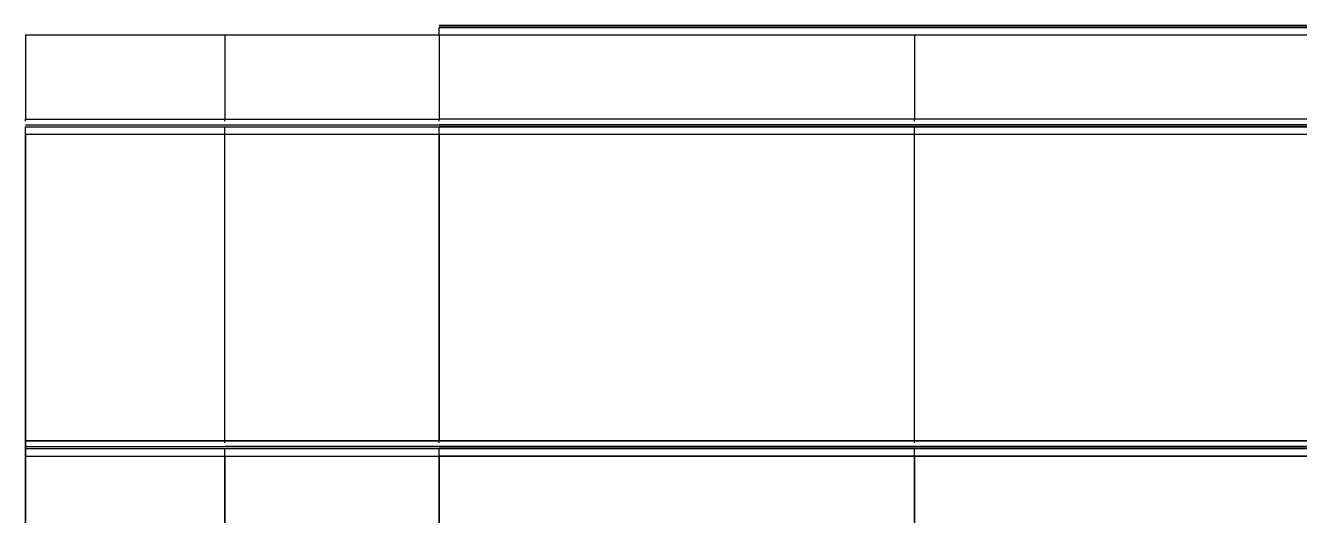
# Model space of a CAD drawing. Header units: metres. Extents: x -754 to -127, y 0 to 641.
# Drawn here: x -754 to -587.8, y 240.2 to 304.3 of the extents above; entities that cross this region are included whole.
import ezdxf

# ---------------------------------------------------------------- set-up
doc = ezdxf.new("R2010")
doc.units = ezdxf.units.M

msp = doc.modelspace()

# ---------------------------------------------------------------- linework, layer by layer
for p, q in [((-127.4, 304.25, -71.83), (-700, 304.25, -505.03)), ((-700, 304.25, -91.02), (-127.4, 304.25, -89.83)), ((-421.5, 303, -992.1), (-754, 303, -586.02)), ((-754, 303, -637.31), (-754, 292, -637.31)), ((-754, 303, -636.81), (-754, 303, -637.31)), ((-754, 303, -635.31), (-754, 292, -635.31)), ((-754, 303, -634.81), (-754, 303, -635.31)), ((-754, 303, -627.31), (-754, 292, -627.31)), ((-754, 303, -626.31), (-754, 303, -627.31)), ((-700, 303, -506.77), (-754, 303, -586.02)), ((-754, 303, -545.81), (-754, 303, -544.81)), ((-754, 303, -544.81), (-754, 292, -544.81)), ((-754, 303, -537.31), (-754, 303, -536.81)), ((-754, 303, -536.81), (-754, 292, -536.81)), ((-754, 303, -535.31), (-754, 303, -534.81)), ((-754, 303, -534.81), (-754, 292, -534.81)), ((-728, 303, -657.76), (-728, 303, -657.26)), ((-728, 303, -657.26), (-728, 292, -657.26)), ((-728, 303, -655.76), (-728, 303, -655.26)), ((-728, 303, -655.26), (-728, 292, -655.26)), ((-728, 303, -516.77), (-728, 292, -516.77)), ((-728, 303, -516.27), (-728, 303, -516.77)), ((-728, 303, -514.77), (-728, 292, -514.77)), ((-728, 303, -514.27), (-728, 303, -514.77)), ((-127.4, 304, -72.27), (-700, 304, -505.3)), ((-700, 304, -503.77), (-700, 304, -503.96)), ((-700, 303, -503.77), (-700, 304, -503.77)), ((-700, 303, -501.77), (-700, 304, -501.77)), ((-700, 303, -494.27), (-700, 304, -494.27)), ((-700, 303, -371.77), (-700, 304, -371.77)), ((-700, 303, -362.27), (-700, 304, -362.27)), ((-700, 303, -239.77), (-700, 304, -239.77)), ((-700, 303, -230.26), (-700, 304, -230.26)), ((-700, 303, -107.77), (-700, 304, -107.77)), ((-700, 303, -100.27), (-700, 304, -100.27)), ((-700, 304, -98.27), (-700, 304, -98.08)), ((-700, 303, -98.27), (-700, 304, -98.27)), ((-700, 304, -91.02), (-127.4, 304, -90.09)), ((-700, 303, -506.77), (-700, 292, -506.77)), ((-700, 303, -505.77), (-700, 303, -506.77)), ((-127.4, 303, -73.02), (-700, 303, -506.77)), ((-700, 303, -503.77), (-700, 303, -503.02)), ((-700, 303, -503.02), (-700, 292, -503.02)), ((-700, 303, -501.77), (-700, 303, -501.02)), ((-700, 303, -501.02), (-700, 292, -501.02)), ((-700, 303, -494.27), (-700, 303, -495.02)), ((-700, 303, -495.02), (-700, 292, -495.02)), ((-700, 303, -371.77), (-700, 303, -371.02)), ((-700, 303, -371.02), (-700, 292, -371.02)), ((-700, 303, -362.27), (-700, 303, -363.02)), ((-700, 303, -363.02), (-700, 292, -363.02)), ((-700, 303, -239.77), (-700, 303, -239.02)), ((-700, 303, -239.02), (-700, 292, -239.02)), ((-700, 303, -230.26), (-700, 303, -231.01)), ((-700, 303, -231.01), (-700, 292, -231.01)), ((-700, 303, -107.77), (-700, 303, -107.02)), ((-700, 303, -107.02), (-700, 292, -107.02)), ((-700, 303, -101.02), (-700, 292, -101.02)), ((-700, 303, -100.27), (-700, 303, -101.02)), ((-700, 303, -99.02), (-700, 292, -99.02)), ((-700, 303, -98.27), (-700, 303, -99.02)), ((-700, 303, -91.02), (-700, 292, -91.02)), ((-127.4, 303, -90.27), (-700, 303, -91.02)), ((-638, 303, -759.72), (-638, 303, -759.22)), ((-638, 303, -759.22), (-638, 292, -759.22)), ((-638, 303, -757.72), (-638, 303, -757.22)), ((-638, 303, -757.22), (-638, 292, -757.22)), ((-638, 303, -666.26), (-638, 303, -665.26)), ((-638, 303, -665.26), (-638, 292, -665.26)), ((-754, 291.73, -636.76), (-754, 292, -637.31)), ((-754, 291.73, -634.76), (-754, 292, -635.31)), ((-754, 291.73, -626.76), (-754, 292, -627.31)), ((-754, 292, -586.02), (-700, 292, -506.77)), ((-754, 291.73, -545.36), (-754, 292, -544.81)), ((-754, 291.73, -537.36), (-754, 292, -536.81)), ((-754, 291.73, -535.36), (-754, 292, -534.81)), ((-754, 291.25, -586.02), (-421.5, 291.25, -1095.59)), ((-754, 291.25, -586.02), (-700, 291.25, -506.33)), ((-754, 291, -586.02), (-421.5, 291, -1095.78)), ((-754, 291, -637.31), (-754, 291, -637.12)), ((-754, 290, -637.31), (-754, 291, -637.31)), ((-754, 291, -635.31), (-754, 291, -635.12)), ((-754, 290, -635.31), (-754, 291, -635.31)), ((-754, 291, -627.31), (-754, 291, -627.12)), ((-754, 290, -627.31), (-754, 291, -627.31)), ((-754, 291, -586.02), (-700, 291, -506.58)), ((-754, 291, -544.81), (-754, 291, -545)), ((-754, 290, -544.81), (-754, 291, -544.81)), ((-754, 291, -536.81), (-754, 291, -537)), ((-754, 290, -536.81), (-754, 291, -536.81)), ((-754, 291, -534.81), (-754, 291, -535)), ((-754, 290, -534.81), (-754, 291, -534.81)), ((-728, 291.73, -657.81), (-728, 292, -657.26)), ((-728, 291.73, -655.81), (-728, 292, -655.26)), ((-728, 291.73, -516.22), (-728, 292, -516.77)), ((-728, 291.73, -514.22), (-728, 292, -514.77)), ((-728, 291, -657.26), (-728, 291, -657.45)), ((-728, 290, -657.26), (-728, 291, -657.26)), ((-728, 291, -655.26), (-728, 291, -655.45)), ((-728, 290, -655.26), (-728, 291, -655.26)), ((-728, 291, -516.77), (-728, 291, -516.58)), ((-728, 290, -516.77), (-728, 291, -516.77)), ((-728, 291, -514.77), (-728, 291, -514.58)), ((-728, 290, -514.77), (-728, 291, -514.77)), ((-700, 291.73, -506.22), (-700, 292, -506.77)), ((-127.4, 292, -72.27), (-700, 292, -506.77)), ((-700, 291.73, -504.32), (-700, 292, -503.77)), ((-700, 291.73, -502.32), (-700, 292, -501.77)), ((-700, 291.73, -493.72), (-700, 292, -494.27)), ((-700, 291.73, -372.32), (-700, 292, -371.77)), ((-700, 291.73, -361.72), (-700, 292, -362.27)), ((-700, 291.73, -240.31), (-700, 292, -239.77)), ((-700, 291.73, -229.72), (-700, 292, -230.26)), ((-700, 291.73, -108.31), (-700, 292, -107.77)), ((-700, 291.73, -99.72), (-700, 292, -100.27)), ((-700, 291.73, -97.72), (-700, 292, -98.27)), ((-127.4, 292, -90.27), (-700, 292, -91.02)), ((-127.4, 291.25, -71.83), (-700, 291.25, -506.33)), ((-700, 290, -506.77), (-700, 291, -506.77)), ((-127.4, 291, -72.08), (-700, 291, -506.77)), ((-700, 291, -503.77), (-700, 291, -503.96)), ((-700, 290, -503.77), (-700, 291, -503.77)), ((-700, 290, -501.77), (-700, 291, -501.77)), ((-700, 290, -494.27), (-700, 291, -494.27)), ((-700, 290, -371.77), (-700, 291, -371.77)), ((-700, 290, -362.27), (-700, 291, -362.27)), ((-700, 290, -239.77), (-700, 291, -239.77)), ((-700, 290, -230.26), (-700, 291, -230.26)), ((-700, 290, -107.77), (-700, 291, -107.77)), ((-700, 290, -100.27), (-700, 291, -100.27)), ((-700, 291, -98.27), (-700, 291, -98.08)), ((-700, 290, -98.27), (-700, 291, -98.27)), ((-638, 291.73, -759.77), (-638, 292, -759.22)), ((-638, 291.73, -757.77), (-638, 292, -757.22)), ((-638, 291.73, -665.81), (-638, 292, -665.26)), ((-638, 290, -759.22), (-638, 291, -759.22)), ((-638, 290, -757.22), (-638, 291, -757.22)), ((-638, 290, -665.26), (-638, 291, -665.26)), ((-421.5, 290, -974.85), (-754, 290, -586.02)), ((-754, 290, -637.31), (-754, 290, -638.06)), ((-754, 250, -638.06), (-754, 290, -638.06)), ((-754, 250, -636.06), (-754, 290, -636.06)), ((-754, 290, -635.31), (-754, 290, -636.06)), ((-754, 290, -627.31), (-754, 290, -628.06)), ((-700, 290, -506.77), (-754, 290, -586.02)), ((-754, 290, -536.81), (-754, 290, -536.06)), ((-754, 250, -536.06), (-754, 290, -536.06)), ((-754, 290, -534.81), (-754, 290, -534.06)), ((-754, 250, -534.06), (-754, 290, -534.06)), ((-754, 290, -628.06), (-754, 250, -628.06)), ((-754, 290, -544.06), (-754, 250, -544.06)), ((-728, 290, -657.26), (-728, 290, -656.51)), ((-728, 250, -656.51), (-728, 290, -656.51)), ((-728, 290, -655.26), (-728, 290, -654.51)), ((-728, 250, -654.51), (-728, 290, -654.51)), ((-728, 290, -516.77), (-728, 290, -517.52)), ((-728, 250, -517.52), (-728, 290, -517.52)), ((-728, 250, -515.52), (-728, 290, -515.52)), ((-728, 290, -514.77), (-728, 290, -515.52)), ((-728, 250, -507.52), (-728, 290, -507.52)), ((-127.4, 290, -73.02), (-700, 290, -506.77)), ((-700, 290, -503.77), (-700, 290, -503.02)), ((-700, 250, -503.02), (-700, 290, -503.02)), ((-700, 290, -501.77), (-700, 290, -501.02)), ((-700, 250, -501.02), (-700, 290, -501.02)), ((-700, 290, -494.27), (-700, 290, -495.02)), ((-700, 250, -495.02), (-700, 290, -495.02)), ((-700, 290, -371.77), (-700, 290, -371.02)), ((-700, 250, -371.02), (-700, 290, -371.02)), ((-700, 290, -362.27), (-700, 290, -363.02)), ((-700, 250, -363.02), (-700, 290, -363.02)), ((-700, 290, -239.77), (-700, 290, -239.02)), ((-700, 250, -239.02), (-700, 290, -239.02)), ((-700, 250, -231.02), (-700, 290, -231.02)), ((-700, 290, -230.26), (-700, 290, -231.01)), ((-700, 290, -107.77), (-700, 290, -107.02)), ((-700, 250, -107.02), (-700, 290, -107.02)), ((-700, 290, -100.27), (-700, 290, -101.02)), ((-700, 250, -101.02), (-700, 290, -101.02)), ((-700, 250, -99.02), (-700, 290, -99.02)), ((-700, 290, -98.27), (-700, 290, -99.02)), ((-127.4, 290, -90.27), (-700, 290, -91.02)), ((-700, 290, -91.02), (-700, 250, -91.02)), ((-638, 250, -758.47), (-638, 290, -758.47)), ((-638, 250, -756.47), (-638, 290, -756.47)), ((-638, 250, -664.51), (-638, 290, -664.51)), ((-754, 275.97, -628.06), (-754, 288, -628.06)), ((-754, 288, -628.06), (-754, 288, -544.06)), ((-700, 252, -493.02), (-700, 288, -493.02)), ((-700, 288, -493.02), (-700, 288, -373.02)), ((-700, 252, -361.02), (-700, 288, -361.02)), ((-700, 288, -361.02), (-700, 288, -241.02)), ((-700, 252, -229.02), (-700, 288, -229.02)), ((-700, 288, -229.02), (-700, 288, -109.02)), ((-754, 276.97, -627.06), (-754, 287, -627.06)), ((-754, 287, -627.06), (-754, 287, -545.06)), ((-700, 253, -492.02), (-700, 287, -492.02)), ((-700, 287, -492.02), (-700, 287, -374.02)), ((-700, 253, -360.02), (-700, 287, -360.02)), ((-700, 287, -360.02), (-700, 287, -242.02)), ((-700, 253, -228.02), (-700, 287, -228.02)), ((-700, 287, -228.02), (-700, 287, -110.02)), ((-700, 285.59, -433.02), (-700, 285.59, -433.6)), ((-700, 285.59, -433.02), (-700, 285.59, -432.43)), ((-700, 285.59, -433.6), (-700, 285.59, -433.67)), ((-700, 285.59, -433.67), (-700, 285.49, -433.77)), ((-700, 285.59, -432.43), (-700, 285.59, -432.36)), ((-700, 285.59, -432.36), (-700, 285.49, -432.27)), ((-700, 285.49, -433.77), (-700, 285.49, -433.77)), ((-700, 285.49, -433.77), (-700, 285.4, -433.67)), ((-700, 285.49, -432.27), (-700, 285.49, -432.27)), ((-700, 285.49, -432.27), (-700, 285.4, -432.36)), ((-700, 285.44, -301.02), (-700, 285.44, -301.6)), ((-700, 285.44, -301.02), (-700, 285.44, -300.44)), ((-700, 285.44, -169.02), (-700, 285.44, -169.6)), ((-700, 285.44, -169.02), (-700, 285.44, -168.44)), ((-700, 285.44, -301.6), (-700, 285.44, -301.67)), ((-700, 285.44, -301.67), (-700, 285.34, -301.77)), ((-700, 285.44, -300.44), (-700, 285.44, -300.36)), ((-700, 285.44, -300.36), (-700, 285.34, -300.27)), ((-700, 285.44, -169.6), (-700, 285.44, -169.67)), ((-700, 285.44, -169.67), (-700, 285.34, -169.77)), ((-700, 285.44, -168.44), (-700, 285.44, -168.36)), ((-700, 285.44, -168.36), (-700, 285.34, -168.27)), ((-700, 285.4, -433.62), (-700, 285.4, -433.67)), ((-700, 285.4, -433.62), (-700, 285.4, -433.02)), ((-700, 285.4, -432.41), (-700, 285.4, -433.02)), ((-700, 285.4, -432.41), (-700, 285.4, -432.36)), ((-700, 285.34, -301.77), (-700, 285.34, -301.77)), ((-700, 285.34, -301.77), (-700, 285.25, -301.67)), ((-700, 285.34, -300.27), (-700, 285.34, -300.27)), ((-700, 285.34, -300.27), (-700, 285.25, -300.36)), ((-700, 285.34, -169.77), (-700, 285.34, -169.77)), ((-700, 285.34, -169.77), (-700, 285.25, -169.67)), ((-700, 285.34, -168.27), (-700, 285.34, -168.27)), ((-700, 285.34, -168.27), (-700, 285.25, -168.36)), ((-700, 285.25, -301.62), (-700, 285.25, -301.67)), ((-700, 285.25, -301.62), (-700, 285.25, -301.02)), ((-700, 285.25, -300.41), (-700, 285.25, -301.02)), ((-700, 285.25, -300.41), (-700, 285.25, -300.36)), ((-700, 285.25, -169.62), (-700, 285.25, -169.67)), ((-700, 285.25, -169.62), (-700, 285.25, -169.02)), ((-700, 285.25, -168.41), (-700, 285.25, -169.02)), ((-700, 285.25, -168.41), (-700, 285.25, -168.36)), ((-700, 284.84, -433.48), (-700, 284.84, -433.02)), ((-700, 284.84, -432.55), (-700, 284.84, -433.02)), ((-700, 284.84, -433.48), (-700, 284.74, -433.58)), ((-700, 284.84, -432.55), (-700, 284.74, -432.45)), ((-700, 284.74, -433.58), (-700, 284.65, -433.58)), ((-700, 284.74, -432.45), (-700, 284.65, -432.45)), ((-700, 284.69, -301.49), (-700, 284.69, -301.02)), ((-700, 284.69, -300.55), (-700, 284.69, -301.02)), ((-700, 284.69, -169.49), (-700, 284.69, -169.02)), ((-700, 284.69, -168.55), (-700, 284.69, -169.02)), ((-700, 284.69, -301.49), (-700, 284.59, -301.58)), ((-700, 284.69, -300.55), (-700, 284.59, -300.45)), ((-700, 284.69, -169.49), (-700, 284.59, -169.58)), ((-700, 284.69, -168.55), (-700, 284.59, -168.45)), ((-700, 284.65, -433.58), (-700, 284.65, -433.02)), ((-700, 284.65, -432.45), (-700, 284.65, -433.02)), ((-700, 284.59, -301.58), (-700, 284.5, -301.58)), ((-700, 284.59, -300.45), (-700, 284.5, -300.45)), ((-700, 284.59, -169.58), (-700, 284.5, -169.58)), ((-700, 284.59, -168.45), (-700, 284.5, -168.45)), ((-700, 284.5, -301.58), (-700, 284.5, -301.02)), ((-700, 284.5, -300.45), (-700, 284.5, -301.02)), ((-700, 284.5, -169.58), (-700, 284.5, -169.02)), ((-700, 284.5, -168.45), (-700, 284.5, -169.02)), ((-700, 283.7, -434.58), (-700, 283.7, -434.52)), ((-700, 283.7, -434.52), (-700, 283.7, -433.02)), ((-700, 283.7, -431.52), (-700, 283.7, -433.02)), ((-700, 283.7, -431.45), (-700, 283.7, -431.52)), ((-700, 283.7, -434.52), (-700, 283.51, -434.52)), ((-700, 283.7, -431.52), (-700, 283.51, -431.52)), ((-700, 283.55, -302.58), (-700, 283.55, -302.52)), ((-700, 283.55, -302.52), (-700, 283.55, -301.02)), ((-700, 283.55, -299.52), (-700, 283.55, -301.02)), ((-700, 283.55, -299.45), (-700, 283.55, -299.52)), ((-700, 283.55, -170.58), (-700, 283.55, -170.52)), ((-700, 283.55, -170.52), (-700, 283.55, -169.02)), ((-700, 283.55, -167.52), (-700, 283.55, -169.02)), ((-700, 283.55, -167.45), (-700, 283.55, -167.52)), ((-700, 283.55, -302.52), (-700, 283.36, -302.52)), ((-700, 283.55, -299.52), (-700, 283.36, -299.52)), ((-700, 283.55, -170.52), (-700, 283.36, -170.52)), ((-700, 283.55, -167.52), (-700, 283.36, -167.52)), ((-700, 283.51, -434.52), (-700, 283.51, -433.02)), ((-700, 283.51, -431.52), (-700, 283.51, -433.02)), ((-700, 283.36, -302.52), (-700, 283.36, -301.02)), ((-700, 283.36, -299.52), (-700, 283.36, -301.02)), ((-700, 283.36, -170.52), (-700, 283.36, -169.02)), ((-700, 283.36, -167.52), (-700, 283.36, -169.02)), ((-700, 282.38, -434.33), (-700, 282.38, -433.02)), ((-700, 282.38, -431.7), (-700, 282.38, -433.02)), ((-700, 282.2, -434.52), (-700, 282.38, -434.52)), ((-700, 282.38, -434.52), (-700, 282.38, -434.33)), ((-700, 282.2, -431.52), (-700, 282.38, -431.52)), ((-700, 282.38, -431.52), (-700, 282.38, -431.7)), ((-700, 282.23, -302.33), (-700, 282.23, -301.02)), ((-700, 282.23, -299.7), (-700, 282.23, -301.02)), ((-700, 282.23, -170.33), (-700, 282.23, -169.02)), ((-700, 282.23, -167.7), (-700, 282.23, -169.02)), ((-700, 282.05, -302.52), (-700, 282.23, -302.52)), ((-700, 282.23, -302.52), (-700, 282.23, -302.33)), ((-700, 282.05, -299.52), (-700, 282.23, -299.52)), ((-700, 282.23, -299.52), (-700, 282.23, -299.7)), ((-700, 282.05, -170.52), (-700, 282.23, -170.52)), ((-700, 282.23, -170.52), (-700, 282.23, -170.33)), ((-700, 282.05, -167.52), (-700, 282.23, -167.52)), ((-700, 282.23, -167.52), (-700, 282.23, -167.7)), ((-700, 282.2, -434.52), (-700, 282.2, -433.02)), ((-700, 282.2, -431.52), (-700, 282.2, -433.02)), ((-700, 282.05, -302.52), (-700, 282.05, -301.02)), ((-700, 282.05, -299.52), (-700, 282.05, -301.02)), ((-700, 282.05, -170.52), (-700, 282.05, -169.02)), ((-700, 282.05, -167.52), (-700, 282.05, -169.02)), ((-754, 276.97, -545.06), (-754, 276.97, -627.06)), ((-700, 276.57, -440.14), (-700, 276.95, -440.14)), ((-700, 276.95, -440.14), (-700, 276.95, -433.02)), ((-700, 276.95, -425.89), (-700, 276.95, -433.02)), ((-700, 276.57, -425.89), (-700, 276.95, -425.89)), ((-700, 276.42, -308.14), (-700, 276.8, -308.14)), ((-700, 276.8, -308.14), (-700, 276.8, -301.02)), ((-700, 276.8, -293.89), (-700, 276.8, -301.02)), ((-700, 276.42, -293.89), (-700, 276.8, -293.89)), ((-700, 276.42, -176.14), (-700, 276.8, -176.14)), ((-700, 276.8, -176.14), (-700, 276.8, -169.02)), ((-700, 276.8, -161.89), (-700, 276.8, -169.02)), ((-700, 276.42, -161.89), (-700, 276.8, -161.89)), ((-700, 276.57, -440.14), (-700, 276.57, -433.02)), ((-700, 276.57, -425.89), (-700, 276.57, -433.02)), ((-700, 276.42, -308.14), (-700, 276.42, -301.02)), ((-700, 276.42, -293.89), (-700, 276.42, -301.02)), ((-700, 276.42, -176.14), (-700, 276.42, -169.02)), ((-700, 276.42, -161.89), (-700, 276.42, -169.02)), ((-754, 275.97, -544.06), (-754, 275.97, -628.06)), ((-700, 275.62, -441.15), (-700, 275.62, -441.08)), ((-700, 275.45, -441.08), (-700, 275.62, -441.08)), ((-700, 275.62, -441.08), (-700, 275.62, -433.02)), ((-700, 275.62, -424.95), (-700, 275.62, -433.02)), ((-700, 275.45, -424.95), (-700, 275.62, -424.95)), ((-700, 275.62, -424.89), (-700, 275.62, -424.95)), ((-700, 275.47, -309.15), (-700, 275.47, -309.08)), ((-700, 275.3, -309.08), (-700, 275.47, -309.08)), ((-700, 275.47, -309.08), (-700, 275.47, -301.02)), ((-700, 275.47, -292.95), (-700, 275.47, -301.02)), ((-700, 275.3, -292.95), (-700, 275.47, -292.95)), ((-700, 275.47, -292.89), (-700, 275.47, -292.95)), ((-700, 275.47, -177.15), (-700, 275.47, -177.08)), ((-700, 275.3, -177.08), (-700, 275.47, -177.08)), ((-700, 275.47, -177.08), (-700, 275.47, -169.02)), ((-700, 275.47, -160.95), (-700, 275.47, -169.02)), ((-700, 275.3, -160.95), (-700, 275.47, -160.95)), ((-700, 275.47, -160.89), (-700, 275.47, -160.95)), ((-700, 275.45, -441.08), (-700, 275.45, -440.33)), ((-700, 275.45, -440.33), (-700, 275.45, -433.02)), ((-700, 275.45, -425.7), (-700, 275.45, -433.02)), ((-700, 275.45, -424.95), (-700, 275.45, -425.7)), ((-700, 275.3, -309.08), (-700, 275.3, -308.33)), ((-700, 275.3, -308.33), (-700, 275.3, -301.02)), ((-700, 275.3, -293.7), (-700, 275.3, -301.02)), ((-700, 275.3, -292.95), (-700, 275.3, -293.7)), ((-700, 275.3, -177.08), (-700, 275.3, -176.33)), ((-700, 275.3, -176.33), (-700, 275.3, -169.02)), ((-700, 275.3, -161.7), (-700, 275.3, -169.02)), ((-700, 275.3, -160.95), (-700, 275.3, -161.7)), ((-700, 275.26, -440.14), (-700, 275.26, -433.02)), ((-700, 275.26, -425.89), (-700, 275.26, -433.02)), ((-700, 275.11, -308.14), (-700, 275.11, -301.02)), ((-700, 275.11, -293.89), (-700, 275.11, -301.02)), ((-700, 275.11, -176.14), (-700, 275.11, -169.02)), ((-700, 275.11, -161.89), (-700, 275.11, -169.02)), ((-700, 274.32, -440.14), (-700, 274.32, -439.99)), ((-700, 274.32, -439.99), (-700, 274.32, -433.02)), ((-700, 274.32, -426.04), (-700, 274.32, -433.02)), ((-700, 274.32, -425.89), (-700, 274.32, -426.04)), ((-754, 250, -628.06), (-754, 273.97, -628.06)), ((-754, 273.97, -628.06), (-754, 273.97, -585.71)), ((-754, 250, -544.06), (-754, 273.97, -544.06)), ((-754, 273.97, -544.06), (-754, 273.97, -585.71)), ((-700, 274.17, -308.14), (-700, 274.17, -307.99)), ((-700, 274.17, -307.99), (-700, 274.17, -301.02)), ((-700, 274.17, -294.04), (-700, 274.17, -301.02)), ((-700, 274.17, -293.89), (-700, 274.17, -294.04)), ((-700, 274.17, -176.14), (-700, 274.17, -175.99)), ((-700, 274.17, -175.99), (-700, 274.17, -169.02)), ((-700, 274.17, -162.04), (-700, 274.17, -169.02)), ((-700, 274.17, -161.89), (-700, 274.17, -162.04)), ((-700, 274.13, -439.65), (-700, 274.13, -439.8)), ((-700, 274.13, -439.65), (-700, 274.13, -433.02)), ((-700, 274.13, -426.38), (-700, 274.13, -433.02)), ((-700, 274.13, -426.38), (-700, 274.13, -426.23)), ((-700, 272.26, -432.83), (-700, 274.13, -432.83)), ((-700, 274.13, -432.83), (-700, 274.13, -433.2)), ((-700, 274.13, -433.2), (-700, 272.26, -433.2)), ((-700, 273.98, -307.65), (-700, 273.98, -307.8)), ((-700, 273.98, -307.65), (-700, 273.98, -301.02)), ((-700, 273.98, -294.38), (-700, 273.98, -301.02)), ((-700, 273.98, -294.38), (-700, 273.98, -294.23)), ((-700, 273.98, -175.65), (-700, 273.98, -175.8)), ((-700, 273.98, -175.65), (-700, 273.98, -169.02)), ((-700, 273.98, -162.38), (-700, 273.98, -169.02)), ((-700, 273.98, -162.38), (-700, 273.98, -162.23)), ((-700, 272.11, -300.83), (-700, 273.98, -300.83)), ((-700, 273.98, -300.83), (-700, 273.98, -301.2)), ((-700, 273.98, -301.2), (-700, 272.11, -301.2)), ((-700, 272.11, -168.83), (-700, 273.98, -168.83)), ((-700, 273.98, -168.83), (-700, 273.98, -169.2)), ((-700, 273.98, -169.2), (-700, 272.11, -169.2)), ((-700, 273.76, -439.57), (-700, 273.76, -439.65)), ((-700, 273.76, -439.57), (-700, 273.76, -433.2)), ((-700, 262.03, -433.47), (-700, 273.76, -433.47)), ((-700, 262.03, -433.39), (-700, 273.76, -433.39)), ((-700, 273.76, -426.46), (-700, 273.76, -432.83)), ((-700, 262.03, -432.64), (-700, 273.76, -432.64)), ((-700, 262.03, -432.57), (-700, 273.76, -432.57)), ((-700, 273.76, -426.46), (-700, 273.76, -426.39)), ((-700, 273.68, -439.38), (-700, 273.68, -433.47)), ((-700, 273.68, -426.65), (-700, 273.68, -432.57)), ((-700, 273.61, -307.57), (-700, 273.61, -307.65)), ((-700, 273.61, -307.57), (-700, 273.61, -301.2)), ((-700, 261.88, -301.47), (-700, 273.61, -301.47)), ((-700, 261.88, -301.39), (-700, 273.61, -301.39)), ((-700, 273.61, -294.46), (-700, 273.61, -300.83)), ((-700, 261.88, -300.64), (-700, 273.61, -300.64)), ((-700, 261.88, -300.57), (-700, 273.61, -300.57)), ((-700, 273.61, -294.46), (-700, 273.61, -294.39)), ((-700, 273.61, -175.57), (-700, 273.61, -175.65)), ((-700, 273.61, -175.57), (-700, 273.61, -169.2)), ((-700, 261.88, -169.47), (-700, 273.61, -169.47)), ((-700, 261.88, -169.39), (-700, 273.61, -169.39)), ((-700, 273.61, -162.46), (-700, 273.61, -168.83)), ((-700, 261.88, -168.64), (-700, 273.61, -168.64)), ((-700, 261.88, -168.57), (-700, 273.61, -168.57)), ((-700, 273.61, -162.46), (-700, 273.61, -162.39)), ((-700, 273.53, -307.38), (-700, 273.53, -301.47)), ((-700, 273.53, -294.65), (-700, 273.53, -300.57)), ((-700, 273.53, -175.38), (-700, 273.53, -169.47)), ((-700, 273.53, -162.65), (-700, 273.53, -168.57)), ((-754, 272.4, -585.73), (-754, 272.4, -586.32)), ((-754, 272.4, -585.73), (-754, 272.4, -585.15)), ((-754, 272.4, -586.32), (-754, 272.4, -586.39)), ((-754, 272.4, -586.39), (-754, 272.31, -586.48)), ((-754, 272.4, -585.15), (-754, 272.4, -585.08)), ((-754, 272.4, -585.08), (-754, 272.31, -584.98)), ((-754, 272.31, -586.48), (-754, 272.31, -586.48)), ((-754, 272.31, -586.48), (-754, 272.21, -586.39)), ((-754, 272.31, -584.98), (-754, 272.31, -584.98)), ((-754, 272.31, -584.98), (-754, 272.21, -585.08)), ((-754, 272.21, -586.34), (-754, 272.21, -586.39)), ((-754, 272.21, -586.34), (-754, 272.21, -585.73)), ((-754, 272.21, -585.13), (-754, 272.21, -585.73)), ((-754, 272.21, -585.13), (-754, 272.21, -585.08)), ((-754, 148, -626.06), (-754, 271.97, -626.06)), ((-754, 271.97, -626.06), (-754, 271.97, -585.71)), ((-754, 148, -546.06), (-754, 271.97, -546.06)), ((-754, 271.97, -546.06), (-754, 271.97, -585.71)), ((-754, 271.65, -586.2), (-754, 271.65, -585.73)), ((-754, 271.65, -585.27), (-754, 271.65, -585.73)), ((-754, 271.65, -586.2), (-754, 271.56, -586.3)), ((-754, 271.65, -585.27), (-754, 271.56, -585.17)), ((-754, 271.56, -586.3), (-754, 271.46, -586.3)), ((-754, 271.56, -585.17), (-754, 271.46, -585.17)), ((-754, 271.46, -586.3), (-754, 271.46, -585.73)), ((-754, 271.46, -585.17), (-754, 271.46, -585.73)), ((-754, 148, -625.06), (-754, 270.97, -625.06)), ((-754, 270.97, -625.06), (-754, 270.97, -585.71)), ((-754, 148, -547.06), (-754, 270.97, -547.06)), ((-754, 270.97, -547.06), (-754, 270.97, -585.71)), ((-754, 270.51, -587.3), (-754, 270.51, -587.23)), ((-754, 270.51, -587.23), (-754, 270.51, -585.73)), ((-754, 270.51, -584.23), (-754, 270.51, -585.73)), ((-754, 270.51, -584.17), (-754, 270.51, -584.23)), ((-754, 270.51, -587.23), (-754, 270.32, -587.23)), ((-754, 270.51, -584.23), (-754, 270.32, -584.23)), ((-754, 270.32, -587.23), (-754, 270.32, -585.73)), ((-754, 270.32, -584.23), (-754, 270.32, -585.73)), ((-754, 269.2, -587.05), (-754, 269.2, -585.73)), ((-754, 269.2, -584.42), (-754, 269.2, -585.73)), ((-754, 269.01, -587.23), (-754, 269.2, -587.23)), ((-754, 269.2, -587.23), (-754, 269.2, -587.05)), ((-754, 269.01, -584.23), (-754, 269.2, -584.23)), ((-754, 269.2, -584.23), (-754, 269.2, -584.42)), ((-754, 269.01, -587.23), (-754, 269.01, -585.73)), ((-754, 269.01, -584.23), (-754, 269.01, -585.73)), ((-754, 268, -586.02), (-754, 148, -586.02)), ((-754, 148, -622.06), (-754, 268, -622.06)), ((-754, 268, -586.02), (-754, 268, -622.06)), ((-754, 148, -550.06), (-754, 268, -550.06)), ((-754, 268, -586.01), (-754, 268, -550.06)), ((-754, 266.5, -587.52), (-754, 266.5, -620.56)), ((-754, 266.5, -587.52), (-754, 149.5, -587.52)), ((-754, 149.5, -620.56), (-754, 266.5, -620.56)), ((-754, 266.5, -584.51), (-754, 149.5, -584.51)), ((-754, 149.5, -551.56), (-754, 266.5, -551.56)), ((-754, 266.5, -584.51), (-754, 266.5, -551.56)), ((-754, 263.39, -592.86), (-754, 263.76, -592.86)), ((-754, 263.76, -592.86), (-754, 263.76, -585.73)), ((-754, 263.76, -578.61), (-754, 263.76, -585.73)), ((-754, 263.39, -578.61), (-754, 263.76, -578.61)), ((-754, 263.39, -592.86), (-754, 263.39, -585.73)), ((-754, 263.39, -578.61), (-754, 263.39, -585.73)), ((-754, 153.5, -616.56), (-754, 262.5, -616.56)), ((-754, 262.5, -591.52), (-754, 262.5, -616.56)), ((-754, 262.5, -591.52), (-754, 184.08, -591.52)), ((-754, 153.5, -555.56), (-754, 262.5, -555.56)), ((-754, 262.5, -580.51), (-754, 184.08, -580.51)), ((-754, 262.5, -580.51), (-754, 262.5, -555.56)), ((-754, 262.44, -593.86), (-754, 262.44, -593.8)), ((-754, 262.26, -593.8), (-754, 262.44, -593.8)), ((-754, 262.44, -593.8), (-754, 262.44, -585.73)), ((-754, 262.44, -577.67), (-754, 262.44, -585.73)), ((-754, 262.26, -577.67), (-754, 262.44, -577.67)), ((-754, 262.44, -577.6), (-754, 262.44, -577.67)), ((-754, 262.26, -593.8), (-754, 262.26, -593.05)), ((-754, 262.26, -593.05), (-754, 262.26, -585.73)), ((-754, 262.26, -578.42), (-754, 262.26, -585.73)), ((-754, 262.26, -577.67), (-754, 262.26, -578.42)), ((-754, 262.07, -592.86), (-754, 262.07, -585.73)), ((-754, 262.07, -578.61), (-754, 262.07, -585.73)), ((-754, 261.5, -604.04), (-754, 154.5, -604.04)), ((-754, 261.5, -568.04), (-754, 154.5, -568.04)), ((-754, 261.5, -592.52), (-754, 261.5, -615.56)), ((-754, 154.5, -615.56), (-754, 261.5, -615.56)), ((-754, 261.5, -592.52), (-754, 183.58, -592.52)), ((-754, 154.5, -556.56), (-754, 261.5, -556.56)), ((-754, 261.5, -579.51), (-754, 183.58, -579.51)), ((-754, 261.5, -579.51), (-754, 261.5, -556.56)), ((-754, 261.14, -592.86), (-754, 261.14, -592.71)), ((-754, 261.14, -592.71), (-754, 261.14, -585.73)), ((-754, 261.14, -578.76), (-754, 261.14, -585.73)), ((-754, 261.14, -578.61), (-754, 261.14, -578.76)), ((-700, 262.11, -436.54), (-700, 262.11, -433.47)), ((-700, 262.11, -429.49), (-700, 262.11, -432.57)), ((-700, 262.03, -436.72), (-700, 262, -436.78)), ((-700, 262.03, -436.72), (-700, 262.03, -433.02)), ((-700, 262.03, -429.32), (-700, 262.03, -433.02)), ((-700, 262.03, -429.32), (-700, 262, -429.25)), ((-700, 261.96, -304.54), (-700, 261.96, -301.47)), ((-700, 261.96, -297.49), (-700, 261.96, -300.57)), ((-700, 261.96, -172.54), (-700, 261.96, -169.47)), ((-700, 261.96, -165.49), (-700, 261.96, -168.57)), ((-700, 261.88, -304.72), (-700, 261.85, -304.78)), ((-700, 261.88, -304.72), (-700, 261.88, -301.02)), ((-700, 261.88, -297.32), (-700, 261.88, -301.02)), ((-700, 261.88, -297.32), (-700, 261.85, -297.25)), ((-700, 261.88, -172.72), (-700, 261.85, -172.78)), ((-700, 261.88, -172.72), (-700, 261.88, -169.02)), ((-700, 261.88, -165.32), (-700, 261.88, -169.02)), ((-700, 261.88, -165.32), (-700, 261.85, -165.25)), ((-700, 261.47, -436.76), (-700, 261.66, -436.76)), ((-700, 261.66, -436.76), (-700, 261.66, -433.02)), ((-700, 261.66, -429.27), (-700, 261.66, -433.02)), ((-700, 261.47, -429.27), (-700, 261.66, -429.27)), ((-700, 261.32, -304.76), (-700, 261.51, -304.76)), ((-700, 261.51, -304.76), (-700, 261.51, -301.02)), ((-700, 261.51, -297.27), (-700, 261.51, -301.02)), ((-700, 261.32, -297.27), (-700, 261.51, -297.27)), ((-700, 261.32, -172.76), (-700, 261.51, -172.76)), ((-700, 261.51, -172.76), (-700, 261.51, -169.02)), ((-700, 261.51, -165.27), (-700, 261.51, -169.02)), ((-700, 261.32, -165.27), (-700, 261.51, -165.27)), ((-700, 261.47, -436.76), (-700, 261.47, -433.02)), ((-700, 261.47, -429.27), (-700, 261.47, -433.02)), ((-700, 261.32, -304.76), (-700, 261.32, -301.02)), ((-700, 261.32, -297.27), (-700, 261.32, -301.02)), ((-700, 261.32, -172.76), (-700, 261.32, -169.02)), ((-700, 261.32, -165.27), (-700, 261.32, -169.02)), ((-754, 260.95, -592.37), (-754, 260.95, -592.52)), ((-754, 260.95, -592.37), (-754, 260.95, -585.73)), ((-754, 260.95, -579.1), (-754, 260.95, -585.73)), ((-754, 260.95, -579.1), (-754, 260.95, -578.95)), ((-754, 259.07, -585.55), (-754, 260.95, -585.55)), ((-754, 260.95, -585.55), (-754, 260.95, -585.92)), ((-754, 260.95, -585.92), (-754, 259.07, -585.92)), ((-754, 260.57, -592.29), (-754, 260.57, -592.36)), ((-754, 260.57, -592.29), (-754, 260.57, -585.92)), ((-754, 248.85, -586.18), (-754, 260.57, -586.18)), ((-754, 248.85, -586.11), (-754, 260.57, -586.11)), ((-754, 260.57, -579.18), (-754, 260.57, -585.55)), ((-754, 248.85, -585.36), (-754, 260.57, -585.36)), ((-754, 248.85, -585.28), (-754, 260.57, -585.28)), ((-754, 260.57, -579.18), (-754, 260.57, -579.1)), ((-754, 260.5, -592.1), (-754, 260.5, -586.18)), ((-754, 260.5, -579.37), (-754, 260.5, -585.28)), ((-700, 260.94, -437.22), (-700, 260.94, -437.16)), ((-700, 260.86, -437.16), (-700, 260.94, -437.16)), ((-700, 260.94, -437.16), (-700, 260.94, -433.02)), ((-700, 260.94, -428.87), (-700, 260.94, -433.02)), ((-700, 260.86, -428.87), (-700, 260.94, -428.87)), ((-700, 260.94, -428.81), (-700, 260.94, -428.87)), ((-700, 260.86, -437.16), (-700, 260.86, -436.97)), ((-700, 260.86, -436.97), (-700, 260.86, -433.02)), ((-700, 260.86, -429.06), (-700, 260.86, -433.02)), ((-700, 260.86, -428.87), (-700, 260.86, -429.06)), ((-700, 260.79, -305.22), (-700, 260.79, -305.16)), ((-700, 260.71, -305.16), (-700, 260.79, -305.16)), ((-700, 260.79, -305.16), (-700, 260.79, -301.02)), ((-700, 260.79, -296.87), (-700, 260.79, -301.02)), ((-700, 260.71, -296.87), (-700, 260.79, -296.87)), ((-700, 260.79, -296.81), (-700, 260.79, -296.87)), ((-700, 260.79, -173.22), (-700, 260.79, -173.16)), ((-700, 260.71, -173.16), (-700, 260.79, -173.16)), ((-700, 260.79, -173.16), (-700, 260.79, -169.02)), ((-700, 260.79, -164.87), (-700, 260.79, -169.02)), ((-700, 260.71, -164.87), (-700, 260.79, -164.87)), ((-700, 260.79, -164.81), (-700, 260.79, -164.87)), ((-700, 260.76, -436.88), (-700, 260.76, -436.13)), ((-700, 260.76, -436.13), (-700, 260.76, -433.02)), ((-700, 260.76, -429.9), (-700, 260.76, -433.02)), ((-700, 260.76, -429.16), (-700, 260.76, -429.9)), ((-700, 260.71, -305.16), (-700, 260.71, -304.97)), ((-700, 260.71, -304.97), (-700, 260.71, -301.02)), ((-700, 260.71, -297.06), (-700, 260.71, -301.02)), ((-700, 260.71, -296.87), (-700, 260.71, -297.06)), ((-700, 260.71, -173.16), (-700, 260.71, -172.97)), ((-700, 260.71, -172.97), (-700, 260.71, -169.02)), ((-700, 260.71, -165.06), (-700, 260.71, -169.02)), ((-700, 260.71, -164.87), (-700, 260.71, -165.06)), ((-700, 260.61, -304.88), (-700, 260.61, -304.13)), ((-700, 260.61, -304.13), (-700, 260.61, -301.02)), ((-700, 260.61, -297.9), (-700, 260.61, -301.02)), ((-700, 260.61, -297.16), (-700, 260.61, -297.9)), ((-700, 260.61, -172.88), (-700, 260.61, -172.13)), ((-700, 260.61, -172.13), (-700, 260.61, -169.02)), ((-700, 260.61, -165.9), (-700, 260.61, -169.02)), ((-700, 260.61, -165.16), (-700, 260.61, -165.9)), ((-700, 258.65, -434.52), (-700, 258.65, -433.02)), ((-700, 258.65, -431.52), (-700, 258.65, -433.02)), ((-700, 258.65, -434.52), (-700, 258.46, -434.52)), ((-700, 258.65, -431.52), (-700, 258.46, -431.52)), ((-700, 258.5, -302.52), (-700, 258.5, -301.02)), ((-700, 258.5, -299.52), (-700, 258.5, -301.02)), ((-700, 258.5, -170.52), (-700, 258.5, -169.02)), ((-700, 258.5, -167.52), (-700, 258.5, -169.02)), ((-700, 258.5, -302.52), (-700, 258.31, -302.52)), ((-700, 258.5, -299.52), (-700, 258.31, -299.52)), ((-700, 258.5, -170.52), (-700, 258.31, -170.52)), ((-700, 258.5, -167.52), (-700, 258.31, -167.52)), ((-700, 258.46, -434.33), (-700, 258.46, -433.02)), ((-700, 258.46, -431.7), (-700, 258.46, -433.02)), ((-700, 258.46, -434.52), (-700, 258.46, -434.33)), ((-700, 258.46, -431.52), (-700, 258.46, -431.7)), ((-700, 258.31, -302.33), (-700, 258.31, -301.02)), ((-700, 258.31, -299.7), (-700, 258.31, -301.02)), ((-700, 258.31, -170.33), (-700, 258.31, -169.02)), ((-700, 258.31, -167.7), (-700, 258.31, -169.02)), ((-700, 258.31, -302.52), (-700, 258.31, -302.33)), ((-700, 258.31, -299.52), (-700, 258.31, -299.7)), ((-700, 258.31, -170.52), (-700, 258.31, -170.33)), ((-700, 258.31, -167.52), (-700, 258.31, -167.7)), ((-700, 257.34, -434.52), (-700, 257.34, -433.02)), ((-700, 257.34, -431.52), (-700, 257.34, -433.02)), ((-700, 257.15, -434.52), (-700, 257.34, -434.52)), ((-700, 257.15, -431.52), (-700, 257.34, -431.52)), ((-700, 257.19, -302.52), (-700, 257.19, -301.02)), ((-700, 257.19, -299.52), (-700, 257.19, -301.02)), ((-700, 257.19, -170.52), (-700, 257.19, -169.02)), ((-700, 257.19, -167.52), (-700, 257.19, -169.02)), ((-700, 257, -302.52), (-700, 257.19, -302.52)), ((-700, 257, -299.52), (-700, 257.19, -299.52)), ((-700, 257, -170.52), (-700, 257.19, -170.52)), ((-700, 257, -167.52), (-700, 257.19, -167.52)), ((-700, 257.15, -434.58), (-700, 257.15, -434.52)), ((-700, 257.15, -434.52), (-700, 257.15, -433.02)), ((-700, 257.15, -431.52), (-700, 257.15, -433.02)), ((-700, 257.15, -431.45), (-700, 257.15, -431.52)), ((-700, 257, -302.58), (-700, 257, -302.52)), ((-700, 257, -302.52), (-700, 257, -301.02)), ((-700, 257, -299.52), (-700, 257, -301.02)), ((-700, 257, -299.45), (-700, 257, -299.52)), ((-700, 257, -170.58), (-700, 257, -170.52)), ((-700, 257, -170.52), (-700, 257, -169.02)), ((-700, 257, -167.52), (-700, 257, -169.02)), ((-700, 257, -167.45), (-700, 257, -167.52)), ((-700, 256.2, -433.58), (-700, 256.2, -433.02)), ((-700, 256.2, -432.45), (-700, 256.2, -433.02)), ((-700, 256.11, -433.58), (-700, 256.2, -433.58)), ((-700, 256.11, -432.45), (-700, 256.2, -432.45)), ((-700, 256.01, -433.48), (-700, 256.11, -433.58)), ((-700, 256.01, -432.55), (-700, 256.11, -432.45)), ((-700, 256.05, -301.58), (-700, 256.05, -301.02)), ((-700, 256.05, -300.45), (-700, 256.05, -301.02)), ((-700, 256.05, -169.58), (-700, 256.05, -169.02)), ((-700, 256.05, -168.45), (-700, 256.05, -169.02)), ((-700, 255.96, -301.58), (-700, 256.05, -301.58)), ((-700, 255.96, -300.45), (-700, 256.05, -300.45)), ((-700, 255.96, -169.58), (-700, 256.05, -169.58)), ((-700, 255.96, -168.45), (-700, 256.05, -168.45)), ((-700, 256.01, -433.48), (-700, 256.01, -433.02)), ((-700, 256.01, -432.55), (-700, 256.01, -433.02)), ((-700, 255.86, -301.49), (-700, 255.96, -301.58)), ((-700, 255.86, -300.55), (-700, 255.96, -300.45)), ((-700, 255.86, -169.49), (-700, 255.96, -169.58)), ((-700, 255.86, -168.55), (-700, 255.96, -168.45)), ((-700, 255.86, -301.49), (-700, 255.86, -301.02)), ((-700, 255.86, -300.55), (-700, 255.86, -301.02)), ((-700, 255.86, -169.49), (-700, 255.86, -169.02)), ((-700, 255.86, -168.55), (-700, 255.86, -169.02)), ((-700, 254.33, -433.62), (-700, 254.33, -433.67)), ((-700, 254.33, -433.62), (-700, 254.33, -433.02)), ((-700, 254.33, -432.41), (-700, 254.33, -433.02)), ((-700, 254.33, -432.41), (-700, 254.33, -432.36)), ((-700, 254.23, -433.77), (-700, 254.33, -433.67)), ((-700, 254.23, -432.27), (-700, 254.33, -432.36)), ((-700, 254.14, -433.67), (-700, 254.23, -433.77)), ((-700, 254.23, -433.77), (-700, 254.23, -433.77)), ((-700, 254.14, -432.36), (-700, 254.23, -432.27)), ((-700, 254.23, -432.27), (-700, 254.23, -432.27)), ((-700, 254.18, -301.62), (-700, 254.18, -301.67)), ((-700, 254.18, -301.62), (-700, 254.18, -301.02)), ((-700, 254.18, -300.41), (-700, 254.18, -301.02)), ((-700, 254.18, -300.41), (-700, 254.18, -300.36)), ((-700, 254.18, -169.62), (-700, 254.18, -169.67)), ((-700, 254.18, -169.62), (-700, 254.18, -169.02)), ((-700, 254.18, -168.41), (-700, 254.18, -169.02)), ((-700, 254.18, -168.41), (-700, 254.18, -168.36)), ((-700, 254.08, -301.77), (-700, 254.18, -301.67)), ((-700, 254.08, -300.27), (-700, 254.18, -300.36)), ((-700, 254.08, -169.77), (-700, 254.18, -169.67)), ((-700, 254.08, -168.27), (-700, 254.18, -168.36)), ((-700, 254.14, -433.02), (-700, 254.14, -433.6)), ((-700, 254.14, -433.02), (-700, 254.14, -432.43)), ((-700, 254.14, -433.6), (-700, 254.14, -433.67)), ((-700, 254.14, -432.43), (-700, 254.14, -432.36)), ((-700, 253.99, -301.67), (-700, 254.08, -301.77)), ((-700, 254.08, -301.77), (-700, 254.08, -301.77)), ((-700, 253.99, -300.36), (-700, 254.08, -300.27)), ((-700, 254.08, -300.27), (-700, 254.08, -300.27)), ((-700, 253.99, -169.67), (-700, 254.08, -169.77)), ((-700, 254.08, -169.77), (-700, 254.08, -169.77)), ((-700, 253.99, -168.36), (-700, 254.08, -168.27)), ((-700, 254.08, -168.27), (-700, 254.08, -168.27)), ((-700, 253.99, -301.02), (-700, 253.99, -301.6)), ((-700, 253.99, -301.02), (-700, 253.99, -300.44)), ((-700, 253.99, -169.02), (-700, 253.99, -169.6)), ((-700, 253.99, -169.02), (-700, 253.99, -168.44)), ((-700, 253.99, -301.6), (-700, 253.99, -301.67)), ((-700, 253.99, -300.44), (-700, 253.99, -300.36)), ((-700, 253.99, -169.6), (-700, 253.99, -169.67)), ((-700, 253.99, -168.44), (-700, 253.99, -168.36)), ((-700, 253, -374.02), (-700, 253, -492.02)), ((-700, 253, -242.02), (-700, 253, -360.02)), ((-700, 253, -110.02), (-700, 253, -228.02)), ((-700, 252, -373.02), (-700, 252, -493.02)), ((-700, 252, -241.02), (-700, 252, -361.02)), ((-700, 252, -109.02), (-700, 252, -229.02)), ((-754, 250, -628.06), (-452, 250, -767.85)), ((-754, 249.73, -636.76), (-754, 250, -637.31)), ((-754, 249.73, -634.76), (-754, 250, -635.31)), ((-754, 250, -628.06), (-754, 250, -627.31)), ((-754, 249.73, -626.76), (-754, 250, -627.31)), ((-754, 249.73, -545.36), (-754, 250, -544.81)), ((-754, 250, -544.06), (-754, 250, -544.81)), ((-127.4, 250, -73.02), (-754, 250, -544.06)), ((-754, 249.73, -537.36), (-754, 250, -536.81)), ((-754, 249.73, -535.36), (-754, 250, -534.81)), ((-728, 249.73, -657.81), (-728, 250, -657.26)), ((-728, 249.73, -655.81), (-728, 250, -655.26)), ((-728, 249.73, -516.22), (-728, 250, -516.77)), ((-728, 249.73, -514.22), (-728, 250, -514.77)), ((-700, 249.73, -506.22), (-700, 250, -506.77)), ((-700, 249.73, -504.32), (-700, 250, -503.77)), ((-700, 249.73, -502.32), (-700, 250, -501.77)), ((-700, 249.73, -493.72), (-700, 250, -494.27)), ((-700, 249.73, -372.32), (-700, 250, -371.77)), ((-700, 249.73, -361.72), (-700, 250, -362.27)), ((-700, 249.73, -240.32), (-700, 250, -239.77)), ((-700, 249.73, -229.72), (-700, 250, -230.27)), ((-700, 249.73, -108.32), (-700, 250, -107.77)), ((-700, 249.73, -99.72), (-700, 250, -100.27)), ((-700, 249.73, -97.72), (-700, 250, -98.27)), ((-700, 250, -91.02), (-127.4, 250, -90.27)), ((-638, 249.73, -759.77), (-638, 250, -759.22)), ((-638, 249.73, -757.77), (-638, 250, -757.22)), ((-638, 249.73, -665.81), (-638, 250, -665.26)), ((-638, 250, -756.47), (-638, 250, -756.47)), ((-754, 249.25, -626.85), (-638, 249.25, -665.68)), ((-754, 249.25, -545.25), (-700, 249.25, -506.35)), ((-754, 249, -627.12), (-638, 249, -665.26)), ((-754, 249, -637.31), (-754, 249, -637.12)), ((-754, 248, -637.31), (-754, 249, -637.31)), ((-754, 249, -635.31), (-754, 249, -635.12)), ((-754, 248, -635.31), (-754, 249, -635.31)), ((-754, 249, -627.31), (-754, 249, -627.12)), ((-754, 248, -627.31), (-754, 249, -627.31)), ((-754, 249, -545), (-700, 249, -506.77)), ((-754, 249, -544.81), (-754, 249, -545)), ((-754, 248, -544.81), (-754, 249, -544.81)), ((-754, 249, -536.81), (-754, 249, -537)), ((-754, 248, -536.81), (-754, 249, -536.81)), ((-754, 249, -534.81), (-754, 249, -535)), ((-754, 248, -534.81), (-754, 249, -534.81)), ((-754, 248.93, -589.26), (-754, 248.93, -586.18)), ((-754, 248.93, -582.21), (-754, 248.93, -585.28)), ((-754, 248.85, -589.43), (-754, 248.82, -589.5)), ((-754, 248.85, -589.43), (-754, 248.85, -585.73)), ((-754, 248.85, -582.03), (-754, 248.85, -585.73)), ((-754, 248.85, -582.03), (-754, 248.82, -581.97)), ((-754, 248.29, -589.48), (-754, 248.48, -589.48)), ((-754, 248.48, -589.48), (-754, 248.48, -585.73)), ((-754, 248.48, -581.99), (-754, 248.48, -585.73)), ((-754, 248.29, -581.99), (-754, 248.48, -581.99)), ((-754, 248.29, -589.48), (-754, 248.29, -585.73)), ((-754, 248.29, -581.99), (-754, 248.29, -585.73)), ((-754, 248, -627.31), (-638, 248, -665.26)), ((-754, 248, -637.31), (-754, 248, -638.06)), ((-754, 248, -627.31), (-754, 248, -628.06)), ((-754, 248, -544.81), (-754, 248, -544.06)), ((-754, 248, -544.81), (-700, 248, -506.77)), ((-754, 248, -536.06), (-754, 248, -525.56)), ((-754, 248, -534.81), (-754, 248, -534.06)), ((-754, 248, -638.06), (-754, 148, -638.06)), ((-754, 248, -636.06), (-754, 148, -636.06)), ((-754, 148, -628.06), (-754, 248, -628.06)), ((-754, 248, -628.06), (-754, 142, -628.06)), ((-754, 248, -544.06), (-754, 142, -544.06)), ((-754, 148, -544.06), (-754, 248, -544.06)), ((-754, 248, -536.06), (-754, 148, -536.06)), ((-754, 248, -534.06), (-754, 148, -534.06)), ((-754, 247.76, -589.94), (-754, 247.76, -589.88)), ((-754, 247.67, -589.88), (-754, 247.76, -589.88)), ((-754, 247.76, -589.88), (-754, 247.76, -585.73)), ((-754, 247.76, -581.59), (-754, 247.76, -585.73)), ((-754, 247.67, -581.59), (-754, 247.76, -581.59)), ((-754, 247.76, -581.53), (-754, 247.76, -581.59)), ((-127.4, 249.25, -71.83), (-728, 249.25, -516.95)), ((-728, 249, -657.26), (-728, 249, -657.45)), ((-728, 248, -657.26), (-728, 249, -657.26)), ((-728, 249, -655.26), (-728, 249, -655.45)), ((-728, 248, -655.26), (-728, 249, -655.26)), ((-728, 249, -516.77), (-728, 249, -516.58)), ((-728, 248, -516.77), (-728, 249, -516.77)), ((-728, 249, -514.77), (-728, 249, -514.58)), ((-728, 248, -514.77), (-728, 249, -514.77)), ((-728, 248, -656.51), (-728, 148, -656.51)), ((-728, 248, -655.26), (-728, 248, -654.51)), ((-728, 248, -516.77), (-728, 248, -517.52)), ((-728, 248, -515.52), (-728, 148, -515.52)), ((-728, 148, -507.52), (-728, 248, -507.52)), ((-728, 248, -654.51), (-728, 148, -654.51)), ((-728, 248, -517.52), (-728, 148, -517.52)), ((-700, 249, -506.77), (-700, 249, -506.58)), ((-700, 248, -506.77), (-700, 249, -506.77)), ((-127.4, 249, -72.08), (-700, 249, -506.77)), ((-700, 249, -503.77), (-700, 249, -503.96)), ((-700, 248, -503.77), (-700, 249, -503.77)), ((-700, 248, -501.77), (-700, 249, -501.77)), ((-700, 248, -494.27), (-700, 249, -494.27)), ((-700, 248, -371.77), (-700, 249, -371.77)), ((-700, 248, -362.27), (-700, 249, -362.27)), ((-700, 248, -239.77), (-700, 249, -239.77)), ((-700, 248, -230.27), (-700, 249, -230.27)), ((-700, 248, -107.77), (-700, 249, -107.77)), ((-700, 248, -100.27), (-700, 249, -100.27)), ((-700, 249, -98.27), (-700, 249, -98.08)), ((-700, 248, -98.27), (-700, 249, -98.27)), ((-127.4, 248, -73.02), (-700, 248, -506.77)), ((-700, 248, -501.77), (-700, 248, -501.02)), ((-700, 148, -501.02), (-700, 248, -501.02)), ((-700, 248, -494.27), (-700, 248, -495.02)), ((-700, 248, -371.77), (-700, 248, -371.02)), ((-700, 248, -362.27), (-700, 248, -363.02)), ((-700, 248, -239.77), (-700, 248, -239.02)), ((-700, 248, -230.27), (-700, 248, -231.02)), ((-700, 248, -107.77), (-700, 248, -107.02)), ((-700, 148, -101.02), (-700, 248, -101.02)), ((-700, 248, -100.27), (-700, 248, -101.02)), ((-127.4, 248, -90.27), (-700, 248, -91.02)), ((-700, 248, -503.02), (-700, 148, -503.02)), ((-700, 248, -495.02), (-700, 148, -495.02)), ((-700, 248, -371.02), (-700, 148, -371.02)), ((-700, 248, -363.02), (-700, 148, -363.02)), ((-700, 248, -239.02), (-700, 148, -239.02)), ((-700, 248, -231.02), (-700, 148, -231.02)), ((-700, 248, -107.02), (-700, 148, -107.02)), ((-700, 248, -99.02), (-700, 148, -99.02)), ((-700, 248, -91.02), (-700, 148, -91.02)), ((-638, 249.25, -665.68), (-421.5, 249.25, -976.01)), ((-638, 249, -665.26), (-421.5, 249, -975.6)), ((-638, 249, -759.22), (-638, 249, -759.41)), ((-638, 248, -759.22), (-638, 249, -759.22)), ((-638, 249, -757.22), (-638, 249, -757.41)), ((-638, 248, -757.22), (-638, 249, -757.22)), ((-638, 249, -665.26), (-638, 249, -665.45)), ((-638, 248, -665.26), (-638, 249, -665.26)), ((-638, 248, -665.26), (-421.5, 248, -974.85)), ((-638, 248, -758.47), (-638, 148, -758.47)), ((-638, 248, -757.22), (-638, 248, -756.47)), ((-638, 148, -664.51), (-638, 248, -664.51)), ((-638, 248, -756.47), (-638, 148, -756.47)), ((-754, 247.67, -589.88), (-754, 247.67, -589.69)), ((-754, 247.67, -589.69), (-754, 247.67, -585.73)), ((-754, 247.67, -581.78), (-754, 247.67, -585.73)), ((-754, 247.67, -581.59), (-754, 247.67, -581.78)), ((-754, 247.58, -589.59), (-754, 247.58, -588.85)), ((-754, 247.58, -588.85), (-754, 247.58, -585.73)), ((-754, 247.58, -582.62), (-754, 247.58, -585.73)), ((-754, 247.58, -581.87), (-754, 247.58, -582.62)), ((-754, 246, -592.56), (-754, 246, -615.51)), ((-754, 246, -556.56), (-754, 246, -579.51)), ((-754, 245.47, -587.23), (-754, 245.47, -585.73)), ((-754, 245.47, -584.23), (-754, 245.47, -585.73)), ((-754, 245.47, -587.23), (-754, 245.28, -587.23)), ((-754, 245.47, -584.23), (-754, 245.28, -584.23)), ((-754, 245.28, -587.05), (-754, 245.28, -585.73)), ((-754, 245.28, -584.42), (-754, 245.28, -585.73)), ((-754, 245.28, -587.23), (-754, 245.28, -587.05)), ((-754, 245.28, -584.23), (-754, 245.28, -584.42)), ((-700, 119.5, -493.02), (-700, 245.5, -493.02)), ((-700, 245.5, -493.02), (-700, 245.5, -373.02)), ((-700, 245.5, -373.02), (-700, 118.5, -373.02)), ((-700, 118.5, -361.02), (-700, 245.5, -361.02)), ((-700, 245.5, -361.02), (-700, 245.5, -241.02)), ((-700, 245.5, -241.02), (-700, 118.5, -241.02)), ((-700, 118.5, -229.02), (-700, 245.5, -229.02)), ((-700, 245.5, -229.02), (-700, 245.5, -109.02)), ((-700, 245.5, -109.02), (-700, 119.5, -109.02)), ((-754, 244.16, -587.23), (-754, 244.16, -585.73)), ((-754, 244.16, -584.23), (-754, 244.16, -585.73)), ((-754, 243.97, -587.23), (-754, 244.16, -587.23)), ((-754, 243.97, -584.23), (-754, 244.16, -584.23)), ((-754, 243.97, -587.3), (-754, 243.97, -587.23)), ((-754, 243.97, -587.23), (-754, 243.97, -585.73)), ((-754, 243.97, -584.23), (-754, 243.97, -585.73)), ((-754, 243.97, -584.17), (-754, 243.97, -584.23)), ((-754, 243.02, -586.3), (-754, 243.02, -585.73)), ((-754, 243.02, -585.17), (-754, 243.02, -585.73)), ((-754, 242.92, -586.3), (-754, 243.02, -586.3)), ((-754, 242.92, -585.17), (-754, 243.02, -585.17)), ((-754, 242.83, -586.2), (-754, 242.92, -586.3)), ((-754, 242.83, -585.27), (-754, 242.92, -585.17)), ((-754, 242.83, -586.2), (-754, 242.83, -585.73)), ((-754, 242.83, -585.27), (-754, 242.83, -585.73)), ((-700, 119.5, -491.02), (-700, 243.5, -491.02)), ((-700, 243.5, -491.02), (-700, 243.5, -375.02)), ((-700, 243.5, -375.02), (-700, 118.5, -375.02)), ((-700, 118.5, -359.02), (-700, 243.5, -359.02)), ((-700, 243.5, -359.02), (-700, 243.5, -243.02)), ((-700, 243.5, -243.02), (-700, 118.5, -243.02)), ((-700, 118.5, -227.02), (-700, 243.5, -227.02)), ((-700, 243.5, -227.02), (-700, 243.5, -111.02)), ((-700, 243.5, -111.02), (-700, 119.5, -111.02)), ((-754, 241.14, -586.34), (-754, 241.14, -586.39)), ((-754, 241.14, -586.34), (-754, 241.14, -585.73)), ((-754, 241.14, -585.13), (-754, 241.14, -585.73)), ((-754, 241.14, -585.13), (-754, 241.14, -585.08)), ((-754, 241.05, -586.48), (-754, 241.14, -586.39)), ((-754, 241.05, -584.98), (-754, 241.14, -585.08)), ((-700, 119.5, -490.02), (-700, 242.5, -490.02)), ((-700, 242.5, -490.02), (-700, 242.5, -376.02)), ((-700, 242.5, -376.02), (-700, 118.5, -376.02)), ((-700, 118.5, -358.02), (-700, 242.5, -358.02)), ((-700, 242.5, -358.02), (-700, 242.5, -244.02)), ((-700, 242.5, -244.02), (-700, 118.5, -244.02)), ((-700, 118.5, -226.02), (-700, 242.5, -226.02)), ((-700, 242.5, -226.02), (-700, 242.5, -112.02)), ((-700, 242.5, -112.02), (-700, 119.5, -112.02)), ((-754, 240.95, -586.39), (-754, 241.05, -586.48)), ((-754, 241.05, -586.48), (-754, 241.05, -586.48)), ((-754, 240.95, -585.08), (-754, 241.05, -584.98)), ((-754, 241.05, -584.98), (-754, 241.05, -584.98)), ((-754, 240.95, -585.73), (-754, 240.95, -586.32)), ((-754, 240.95, -585.73), (-754, 240.95, -585.15)), ((-754, 240.95, -586.32), (-754, 240.95, -586.39)), ((-754, 240.95, -585.15), (-754, 240.95, -585.08))]:
    msp.add_line(p, q)

doc.saveas('drawing.dxf')
